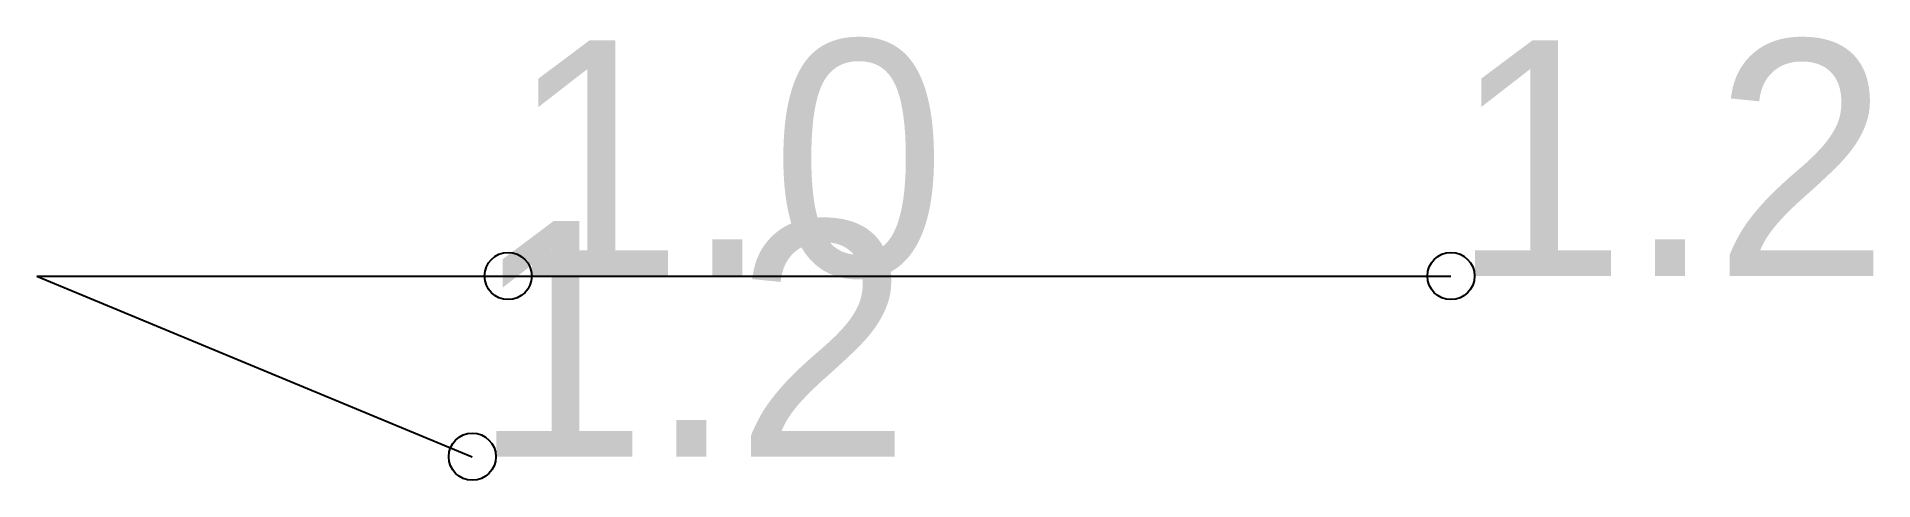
# Model space of a CAD drawing. Header units: millimetres. Extents: x 0 to 7.79, y -0.87 to 1.01.
import ezdxf

# ---------------------------------------------------------------- set-up
doc = ezdxf.new("R2010")
doc.units = ezdxf.units.MM

msp = doc.modelspace()

# ---------------------------------------------------------------- linework, layer by layer
at = {"layer": 'Shots', "color": 1}
for p, q in [((0, 0), (2, 0)), ((0, 0), (1.848, -0.766)), ((2, 0), (6, 0))]:
    msp.add_line(p, q, dxfattribs=at)
for centre in [(2, 0), (6, 0), (1.848, -0.766)]:
    msp.add_circle(centre, 0.1, dxfattribs=at)

# ---------------------------------------------------------------- texts
at = {"layer": 'Label'}
for s, p in [('1.0', (2, 0)), ('1.2', (6, 0)), ('1.2', (1.848, -0.766))]:
    msp.add_text(s, height=1, dxfattribs=at).set_placement(p)

doc.saveas('drawing.dxf')
